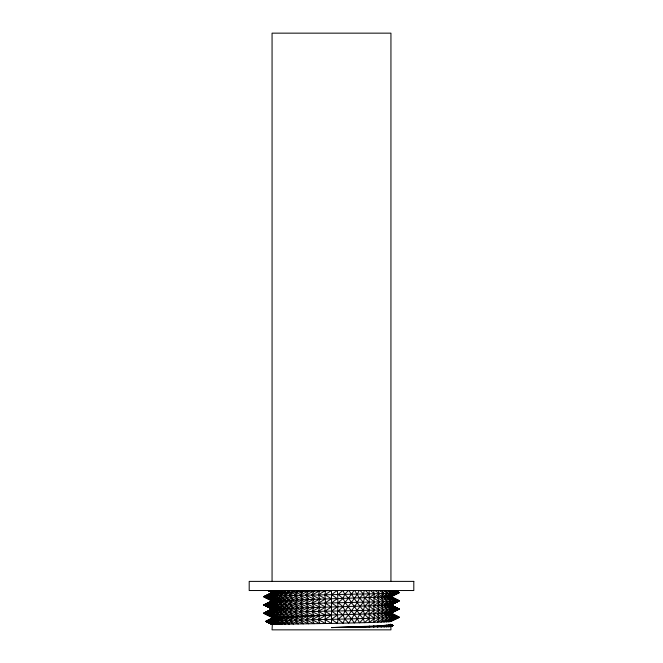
<?xml version="1.0" encoding="UTF-8"?>
<svg xmlns="http://www.w3.org/2000/svg" width="663" height="663" viewBox="0 0 663 663"><rect width="100%" height="100%" fill="white"/><g stroke="black" fill="none" stroke-linecap="round" stroke-linejoin="round"><path stroke-width="0.99" d="M272.062 581.385L272.062 33.15L390.946 33.15L390.938 581.385M268.341 595.067L272.344 592.714L267.993 590.526L272.062 592.581L264.156 596.833L272.344 600.943L264.156 605.062L272.062 609.048L263.833 613.159L272.344 617.145L264.156 613.035L272.344 608.916L263.833 604.929L265.134 604.673L273.206 608.791L272.062 609.048L263.833 604.929L272.344 600.686L390.656 596.833L398.844 600.943L390.656 605.062L398.844 609.173L390.946 613.159L399.176 617.278L397.875 617.535L390.656 613.292L397.875 609.305L390.656 605.062L398.844 600.943L390.946 596.7L399.176 592.581L395.869 590.94L399.176 592.581L390.946 596.7L399.176 600.819L390.946 604.929L398.844 609.173L396.259 609.43L389.803 605.186L390.946 604.929L399.176 609.048L390.656 613.292L285.554 616.375L272.062 617.278L263.833 613.159L279.189 612.264L324.87 611.228L331.5 615.214L331.5 623.452L325.674 623.51L324.878 619.466L325.674 615.413L331.5 615.214L331.5 590.526L272.344 592.457L263.833 596.7L272.062 600.819L264.156 605.062L272.062 600.819L263.833 596.7L272.344 592.457L268.507 590.526M369.183 590.526L369.208 622.549L331.5 623.452L324.878 619.466L280.084 620.493L265.888 621.388L272.137 624.496L265.888 621.388L272.344 618.115L276.173 617.568L325.574 615.413L318.348 619.59L319.906 623.576L325.574 623.51L318.348 619.59L319.906 615.604M364.915 627.173L364.915 626.386L331.5 627.563L388.385 626.726L390.946 626.535L393.002 625.507L390.656 624.281M359.868 626.585L359.52 627.239L393.002 625.507L390.88 624.43L393.002 625.507L390.88 626.518L390.946 629.85L272.062 629.85L272.344 624.413L319.906 623.576M364.319 590.526L363.399 593.998L359.52 598.117L357.398 602.36L348.755 614.833L344.702 619.076L343.094 623.195L338.13 619.209L324.878 619.466L331.5 615.214M369.631 627.107L369.631 626.195L364.915 626.386M354.539 626.784L354.249 627.306M359.197 590.526C354.929 599.385 347.097 606.173 343.094 614.957L338.13 619.209L337.326 623.319L331.5 619.333L337.326 615.09C338.031 606.902 337.997 598.714 337.351 590.526M373.973 627.041L373.973 625.996L369.631 626.195M314.245 615.794L311.966 619.723L314.245 623.643M353.868 590.526C350.76 596.344 345.29 600.537 343.094 606.728L338.13 610.971L324.87 611.228L325.674 615.347L318.298 611.361L319.906 607.242L318.298 603.131L319.906 599.012L318.298 594.902L319.806 590.526M308.751 615.993L305.8 619.847L308.751 623.709M377.885 626.974L378.341 626.402L377.885 625.797L373.973 625.996M303.48 616.184L299.9 619.98L303.48 623.767M348.39 590.526L344.702 594.388L343.094 598.498L338.13 602.742L265.134 604.673L274.623 608.659L388.385 605.319L396.259 601.2L397.875 601.076L390.656 596.833L398.844 592.714L395.587 590.965M381.349 626.908L381.996 626.278L381.349 625.607L377.885 625.797M298.474 616.375L294.331 620.104L298.474 623.833M364.526 627.181L364.957 626.792L364.526 626.402M342.796 590.526L338.13 594.512L279.189 595.797L263.833 596.7L272.344 600.686L264.156 604.805L272.344 608.916L263.833 613.159L272.344 617.402L264.156 613.292L272.062 609.048M384.308 626.842L385.17 626.145L384.308 625.408L381.349 625.607M293.792 616.565L289.143 620.236L293.792 623.9M369.208 627.115L369.78 626.668L369.208 626.212M384.308 625.408L390.946 624.48M337.152 590.526L331.5 594.645L337.326 598.631L331.5 602.874L337.326 606.86L331.5 611.104L337.326 615.09L338.13 619.209L397.875 617.535L389.803 613.416L396.259 609.43L388.385 605.319L394.021 601.333L396.259 601.2L389.803 596.957L396.259 592.971L397.875 592.838L393.938 590.526M289.466 616.764L284.377 620.361L289.466 623.966M373.534 627.049L374.264 626.535L373.534 626.021M272.269 624.43L265.888 621.388L272.269 618.156M386.753 626.784L387.847 626.021L386.753 625.209M285.554 616.955L280.084 620.493L285.554 624.024M377.454 626.983L378.341 626.402L377.454 625.831M331.5 590.526L324.87 594.769C325.591 600.255 325.591 605.742 324.87 611.228L331.5 606.985L324.87 602.999L331.5 598.755L324.87 594.769L325.649 590.526M373.75 590.526C374.744 599.833 373.078 609.123 374.429 618.43L369.208 622.549L389.803 621.645L396.259 617.659L389.803 613.416L397.875 609.305L389.803 605.186L396.259 601.2L388.385 597.09L394.021 593.103L396.259 592.971L392.537 590.526M388.642 626.717L389.985 625.889L388.642 625.018M282.073 617.145L276.305 620.618L282.073 624.09M380.927 626.925L381.996 626.278L380.927 625.632M269.94 602.36L272.344 600.943L264.156 596.833L272.344 592.714L268.391 590.526M266.733 612.471L272.344 609.173L266.029 605.684M279.082 617.344L273.065 620.75L279.082 624.156M383.927 626.858L385.17 626.145L383.927 625.441M389.968 626.651L391.568 625.764L389.968 624.819M386.421 626.792L387.847 626.021L386.421 625.25M276.587 617.535L270.405 620.875L276.587 624.223M319.699 615.612L311.966 619.723L319.699 623.576M271.416 590.526L274.623 592.2L266.741 596.31L274.623 600.429L266.741 604.548L274.623 608.659L266.741 612.778L274.623 616.888L265.134 612.902L273.206 608.791L264.156 604.805L273.206 600.562L265.134 596.443L273.206 592.324L269.667 590.526M274.623 617.725L268.341 621.007L274.623 624.281M388.385 626.726L389.985 625.889L388.385 625.06M273.206 617.916L266.899 621.132L273.206 624.347M389.803 605.186L397.875 601.076L389.803 596.957L397.875 592.838L393.333 590.526M389.803 626.668L391.568 625.764L389.803 624.861M390.714 626.585L392.579 625.632L390.714 624.621M390.656 613.292L398.844 617.402L389.803 621.645L398.844 617.402L390.946 613.159L399.176 609.048L390.656 604.805L399.176 600.819L390.946 604.929M272.344 618.115L266.078 621.264L272.344 624.413M269.766 619.789L266.327 621.521L272.344 624.538M391.568 596.112L399.176 592.581L391.51 596.17M390.656 596.833L398.844 592.714L394.493 590.526M390.656 626.601L392.836 625.375L390.449 624.231M390.946 621.388L399.176 617.278L390.656 613.035L399.176 609.048L390.656 613.035L399.176 617.278L390.656 621.264L398.844 617.145L390.706 613.325M313.947 615.803L305.8 619.847L313.947 623.643M272.99 617.966L266.078 621.264L272.99 624.364M273.206 608.791L264.156 613.035L273.206 617.021L265.134 612.902L274.623 608.659M308.378 616.002L299.9 619.98L308.378 623.709M274.291 617.767L266.899 621.132L274.291 624.297M390.449 626.452L392.836 625.375L390.557 624.48M303.032 616.2L294.331 620.104L303.032 623.775M395.231 594.048L398.844 592.457L395.778 590.915M391.609 603.877L398.844 600.686L391.568 597.031M393.416 611.311L398.844 608.916L390.656 604.805L399.176 600.819L391.51 596.998M392.513 619.938L398.844 617.145L395.281 615.861M276.173 617.568L268.341 621.007L276.173 624.231M297.977 616.391L289.143 620.236L297.977 623.842M278.593 617.377L270.405 620.875L278.593 624.165M293.253 616.59L284.377 620.361L293.253 623.908M281.543 617.178L273.065 620.75L281.543 624.098M284.999 616.98L276.305 620.618L284.999 624.04M288.911 616.789L280.084 620.493L288.911 623.974M331.5 627.563L359.827 626.925L359.52 626.601M272.377 624.181L266.327 621.521L272.062 618.306M395.455 591.247L398.844 592.457L395.554 590.915M397.875 608.791L398.844 608.916L390.706 605.095M265.134 605.186L264.156 605.062L272.344 609.173L264.156 613.292L272.062 617.278M282.554 590.526L285.554 591.686L279.189 595.797L285.554 599.916L279.189 604.026L285.554 608.145L279.189 612.264L285.554 616.375L275.236 612.388L282.073 608.278L275.236 604.159L282.073 600.04L275.236 595.929L282.073 591.81L279.935 590.526M286.814 590.526L289.466 591.553L283.648 595.672L289.466 599.783L283.648 603.902L289.466 608.021L283.648 612.131L289.466 616.25L279.189 612.264L289.466 608.021L279.189 604.026L289.466 599.783L279.189 595.797L289.466 591.553L288.015 590.526M278.767 590.526L282.073 591.81L271.822 596.054L279.082 600.172L271.822 604.291L279.082 608.402L271.822 612.521L279.082 616.631L268.979 612.645L276.587 608.535L268.979 604.416L276.587 600.297L268.979 596.186L276.587 592.067L273.736 590.526M291.505 590.526L293.792 591.429L288.571 595.54L293.792 599.659L288.571 603.769L293.792 607.888L288.571 612.007L293.792 616.118L283.648 612.131L293.792 607.888L283.648 603.902L293.792 599.659L283.648 595.672L293.792 591.429L292.648 590.526M275.493 590.526L279.082 591.943L271.822 596.054L282.073 600.04L271.822 604.291L282.073 608.278L271.822 612.521L282.073 616.507L275.236 612.388L285.554 608.145L275.236 604.159L285.554 599.916L275.236 595.929L285.554 591.686L283.764 590.526M296.56 590.526L298.474 591.297L293.9 595.415L298.474 599.526L293.908 603.645L298.474 607.756L293.908 611.874L298.474 615.993L288.571 612.007L298.474 607.756L288.571 603.769L298.474 599.526L288.571 595.54L298.474 591.297L297.621 590.526M272.775 590.526L276.587 592.067L266.741 596.31L276.587 600.297L266.741 604.548L276.587 608.535L266.741 612.778L276.587 616.764L268.979 612.645L279.082 608.402L268.979 604.416L279.082 600.172L268.979 596.186L279.082 591.943L276.579 590.526M301.938 590.526L303.48 591.172L299.601 595.283L303.48 599.402L299.601 603.512L303.48 607.631L299.601 611.75L303.48 615.861L293.908 611.874L303.48 607.631L293.908 603.645L303.48 599.402L293.9 595.415L303.48 591.172L302.875 590.526M270.637 590.526L274.623 592.2L265.134 596.443L274.623 600.429L265.134 604.673L273.206 600.562L264.156 596.567L272.344 592.457L268.225 590.526M307.574 590.526L308.751 591.04L305.602 595.159L308.751 599.269L305.602 603.388L308.751 607.499L305.602 611.617L308.751 615.736L299.601 611.75L308.751 607.499L299.601 603.512L308.751 599.269L299.601 595.283L308.751 591.04L308.361 590.526M269.12 590.526L273.206 592.324L264.156 596.567L272.344 600.686L265.134 596.957M394.419 607.242L397.013 608.402M313.408 590.526L314.245 590.915L311.859 595.026L314.245 599.145L311.859 603.255L314.245 607.374L311.859 611.485L314.245 615.604L305.602 611.617L314.245 607.374L305.602 603.388L314.245 599.145L305.602 595.159L314.245 590.915L314.022 590.526M319.384 590.526L319.906 590.783L311.859 595.026L319.906 599.012L311.859 603.255L319.906 607.242L311.859 611.485L319.906 615.479L318.298 611.361L325.674 607.117L318.298 603.131L325.674 598.888L318.298 594.902L325.434 590.526M267.943 590.526L272.062 592.581M390.656 624.67L392.579 625.632M395.223 590.973L397.875 592.324M390.698 605.128L394.286 606.96M390.698 613.358L397.875 617.021M268.664 590.526L272.294 592.382M266.029 605.642L272.302 608.849M265.134 613.416L271.407 616.615M391.584 590.526L396.259 592.971L388.385 597.09L394.021 601.333L386.421 605.443L391.178 609.687L396.259 609.43L388.385 613.548L394.021 617.792L388.385 621.778L396.259 617.659L388.385 613.548L394.021 609.562L388.385 605.319M389.272 590.526L394.021 593.103L386.421 597.214L391.178 601.457L394.021 601.333L386.421 597.214L391.178 593.228L394.021 593.103L390.606 590.526M267.396 621.645L271.731 624.074M386.421 590.526L391.178 593.228L383.927 597.346L387.764 601.59L391.178 601.457L386.421 605.443L394.021 609.562L386.421 613.673L391.178 617.916L386.421 621.902L394.021 617.792L386.421 613.673L391.178 609.687L383.927 605.576L387.764 601.59L380.927 597.471L383.811 593.484L391.178 593.228L388.153 590.526M383.065 590.526L387.764 593.36L383.927 597.346L391.178 601.457L383.927 605.576L387.764 609.819L391.178 609.687L383.927 613.805L387.772 618.049L383.927 622.035L391.178 617.916L383.927 613.805L387.764 609.819L380.927 605.7L383.811 601.714L387.764 601.59L380.927 605.7L383.811 609.943L387.764 609.819L380.927 613.93L383.811 618.173L380.927 622.159L387.772 618.049L380.927 613.93L383.811 609.943L377.446 605.833L379.352 601.847L377.446 597.603L379.352 593.617L377.968 590.526M270.206 590.99L272.452 592.382M379.236 590.526L383.811 593.484L377.446 597.603L383.811 601.714L377.446 605.833L379.352 610.076L377.446 614.062L379.352 618.306L377.446 622.292L383.811 618.173L377.446 614.062L383.811 609.943L338.13 610.971L343.094 614.957L344.702 619.076L348.755 623.063C353.437 615.96 357.829 608.584 363.399 602.228L364.526 597.985L363.399 593.998L360.125 590.526M374.985 590.526L379.352 593.617L383.811 593.484L381.797 590.526M370.352 590.526L374.429 593.741L379.352 593.617L373.534 597.728L379.352 601.847L383.811 601.714L380.927 597.471L387.764 593.36L385.203 590.526M365.379 590.526L369.1 593.874L374.429 593.741L369.208 597.86L374.429 601.971L379.352 601.847L373.534 605.957L379.352 610.076L373.534 614.187L379.352 618.306L373.534 622.416L374.429 618.43L369.208 614.319L374.429 610.2L369.208 606.09L374.429 601.971L338.13 602.742L343.094 606.728C345.398 612.943 350.918 617.154 354.249 622.938L357.398 618.819L359.52 614.576L363.399 610.457L364.526 606.214L363.399 602.228L359.52 598.117L354.639 590.526M354.249 626.792L354.539 627.306M348.978 590.526C353.545 597.346 357.995 604.333 363.399 610.457L364.526 614.444L363.399 618.687L359.52 622.806C355.202 613.905 347.163 607.275 343.094 598.498L338.13 594.512L369.1 593.874L364.526 597.985L369.1 602.103L364.526 606.214L369.1 610.333L364.526 614.444L369.1 618.562L364.526 622.673L363.399 618.687C358.401 614.004 355.89 607.465 351.141 602.485C349.534 597.678 344.089 595.647 343.194 590.526M413.803 581.385L249.197 581.385L249.197 590.526L413.803 590.526L413.803 581.385M398.844 600.686L391.593 597.355L398.844 600.686"/></g></svg>
